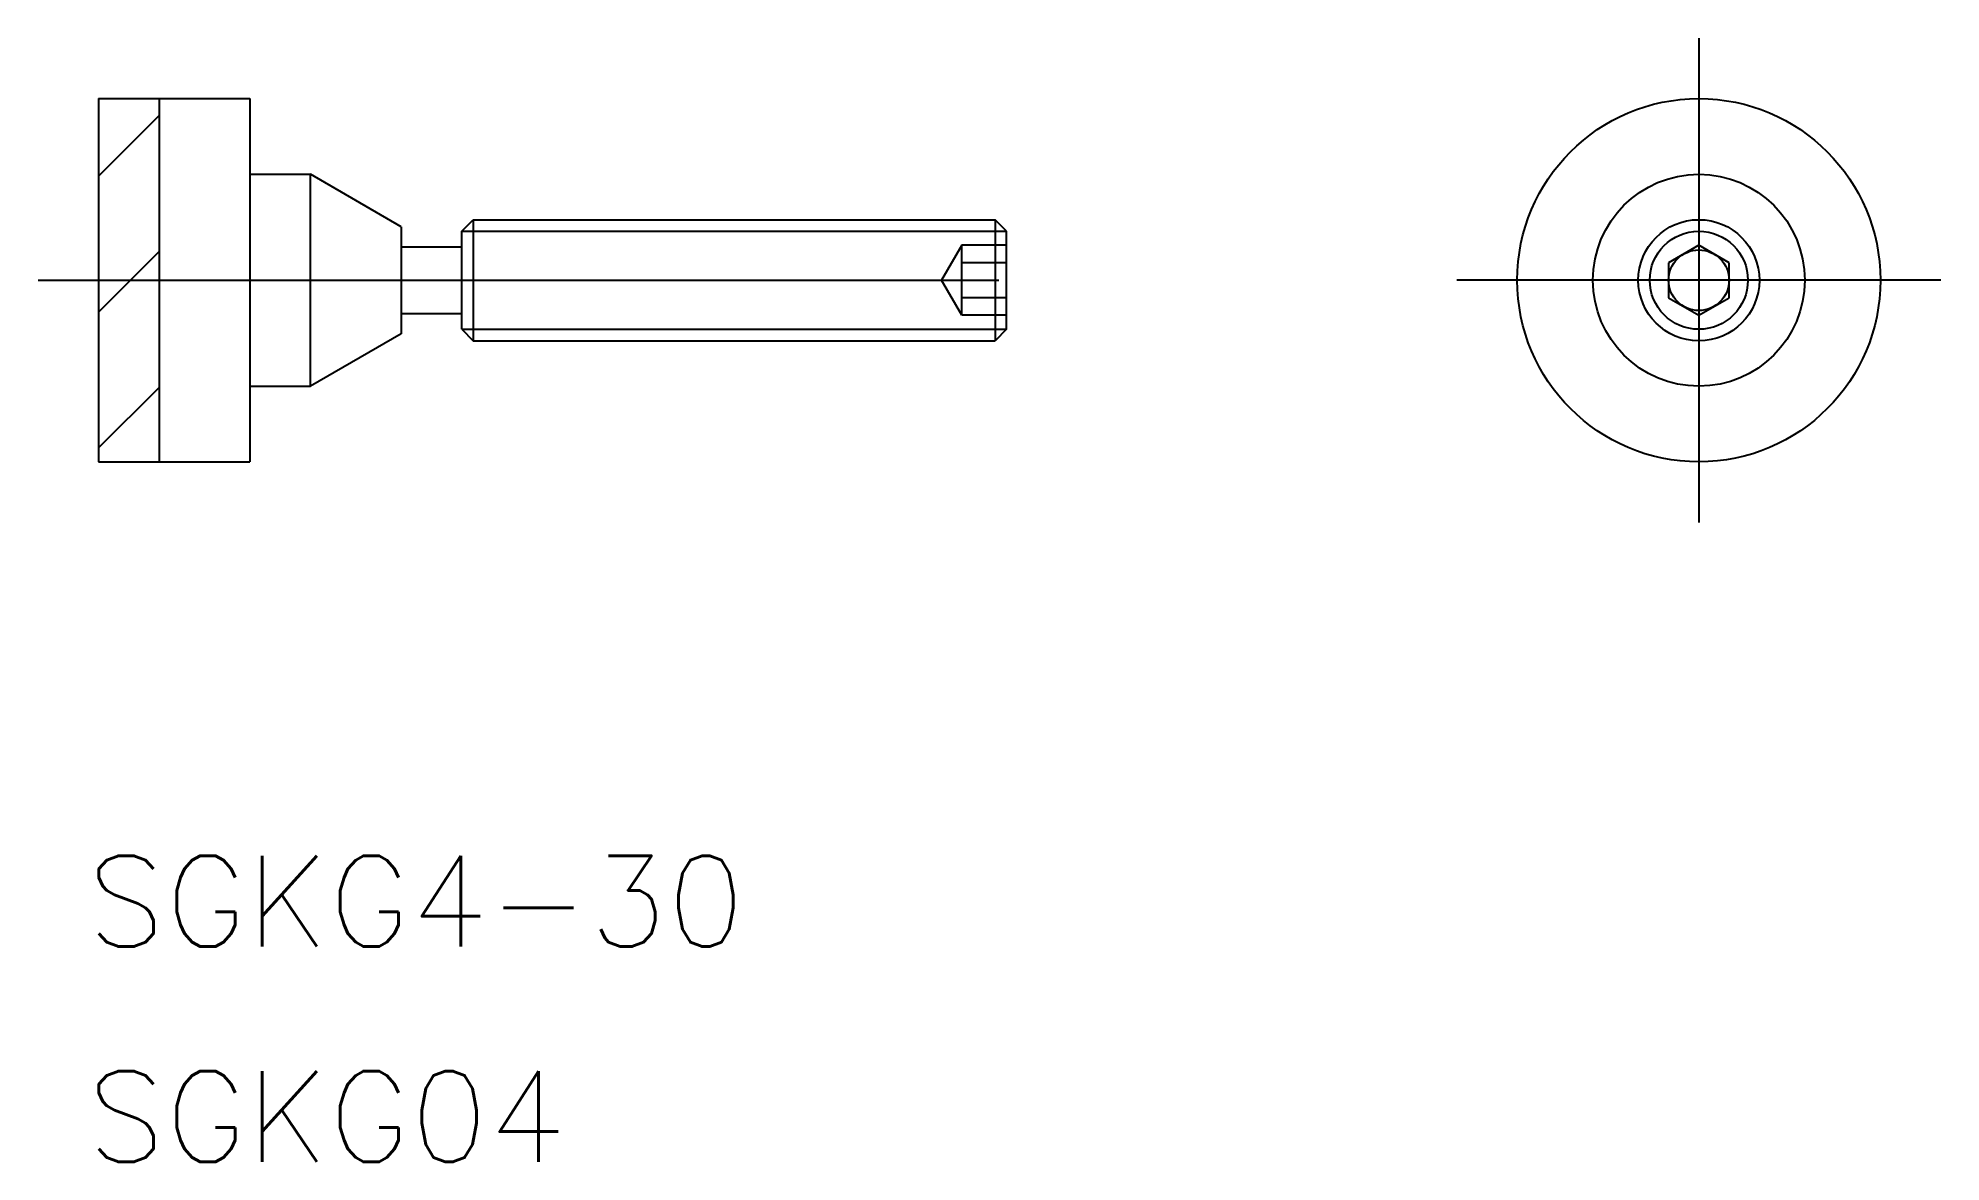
# Model space of a CAD drawing. Extents: x -54.9 to 8, y -29.1 to 8.
import ezdxf

# ---------------------------------------------------------------- set-up
doc = ezdxf.new("R2010")
doc.units = 0
doc.linetypes.add('CENTER', pattern=[50.8, 31.75, -6.35, 6.35, -6.35])
doc.linetypes.add('DASHED', pattern=[19.05, 12.7, -6.35])
doc.layers.get('0').update_dxf_attribs({"linetype": 'CONTINUOUS'})
doc.layers.add('CENTER', color=1, linetype='CENTER')
doc.styles.get("Standard").update_dxf_attribs({"font": 'txt.shx', "height": 3, "bigfont": 'bigfont.shx'})

msp = doc.modelspace()

# ---------------------------------------------------------------- linework, layer by layer
at = {"color": 7, "linetype": 'CONTINUOUS'}
for p, q in [((-52.878, 6), (-47.878, 6)), ((-52.878, 6), (-52.878, -6)), ((-50.878, 6), (-50.878, -6)), ((-47.878, 6), (-47.878, -6)), ((-47.878, 6), (-47.878, -6)), ((-47.878, 3.5), (-45.878, 3.5)), ((-45.878, -3.5), (-45.878, 3.5)), ((-42.878, 1.768), (-45.878, 3.5)), ((-40.879, 1.621), (-40.5, 2)), ((-40.5, 2), (-40.5, -2)), ((-40.5, 2), (-23.257, 2)), ((-23.257, 2), (-23.257, -2)), ((-22.878, 1.621), (-23.257, 2)), ((-42.878, 1.768), (-42.878, -1.768)), ((-40.879, -1.621), (-40.879, 1.621)), ((-22.878, -1.621), (-22.878, 1.621)), ((-42.878, 1.1), (-40.879, 1.1)), ((0, 1.155), (-1, 0.577)), ((1, 0.577), (0, 1.155)), ((-1, 0.577), (-1, -0.577)), ((1, -0.577), (1, 0.577)), ((-1, -0.577), (0, -1.155)), ((0, -1.155), (1, -0.577)), ((-42.878, -1.1), (-40.879, -1.1)), ((-42.878, -1.768), (-45.878, -3.5)), ((-40.879, -1.621), (-40.5, -2)), ((-22.878, -1.621), (-23.257, -2)), ((-40.5, -2), (-23.257, -2)), ((-47.878, -3.5), (-45.878, -3.5)), ((-52.878, -6), (-47.878, -6))]:
    msp.add_line(p, q, dxfattribs=at)
at = {"color": 3, "linetype": 'CONTINUOUS'}
for p, q in [((-52.878, 3.438), (-50.878, 5.438)), ((-40.879, 1.621), (-22.878, 1.621)), ((-51.826, 0), (-50.878, 0.948)), ((-52.878, -1.052), (-51.826, 0)), ((-40.879, -1.621), (-22.878, -1.621)), ((-52.878, -5.542), (-50.878, -3.542))]:
    msp.add_line(p, q, dxfattribs=at)
at = {"color": 3, "linetype": 'DASHED'}
for p, q in [((-24.357, 1.155), (-25.024, 0)), ((-24.357, -1.155), (-24.357, 1.155)), ((-22.878, 1.155), (-24.357, 1.155)), ((-24.357, -1.155), (-25.024, 0)), ((-22.878, 0.577), (-24.357, 0.577)), ((-22.878, -0.577), (-24.357, -0.577)), ((-22.878, -1.155), (-24.357, -1.155))]:
    msp.add_line(p, q, dxfattribs=at)
at = {"color": 7, "linetype": 'CONTINUOUS'}
for radius in [6, 3.5, 2, 1]:
    msp.add_circle((0, 0), radius, dxfattribs=at)
at = {"color": 3, "linetype": 'CONTINUOUS'}
msp.add_circle((0, 0), 1.621, dxfattribs=at)
at = {"layer": 'CENTER', "color": 1, "linetype": 'CENTER'}
for p, q in [((0, 8), (0, -8)), ((-54.878, 0), (-20.878, 0)), ((8, 0), (-8, 0))]:
    msp.add_line(p, q, dxfattribs=at)

# ---------------------------------------------------------------- texts
at = {"color": 7, "linetype": 'CONTINUOUS'}
for s, p in [('SGKG4-30', (-53.253, -22.014)), ('SGKG04', (-53.253, -29.128))]:
    msp.add_text(s, height=3, dxfattribs=at).set_placement(p)

doc.saveas('drawing.dxf')
